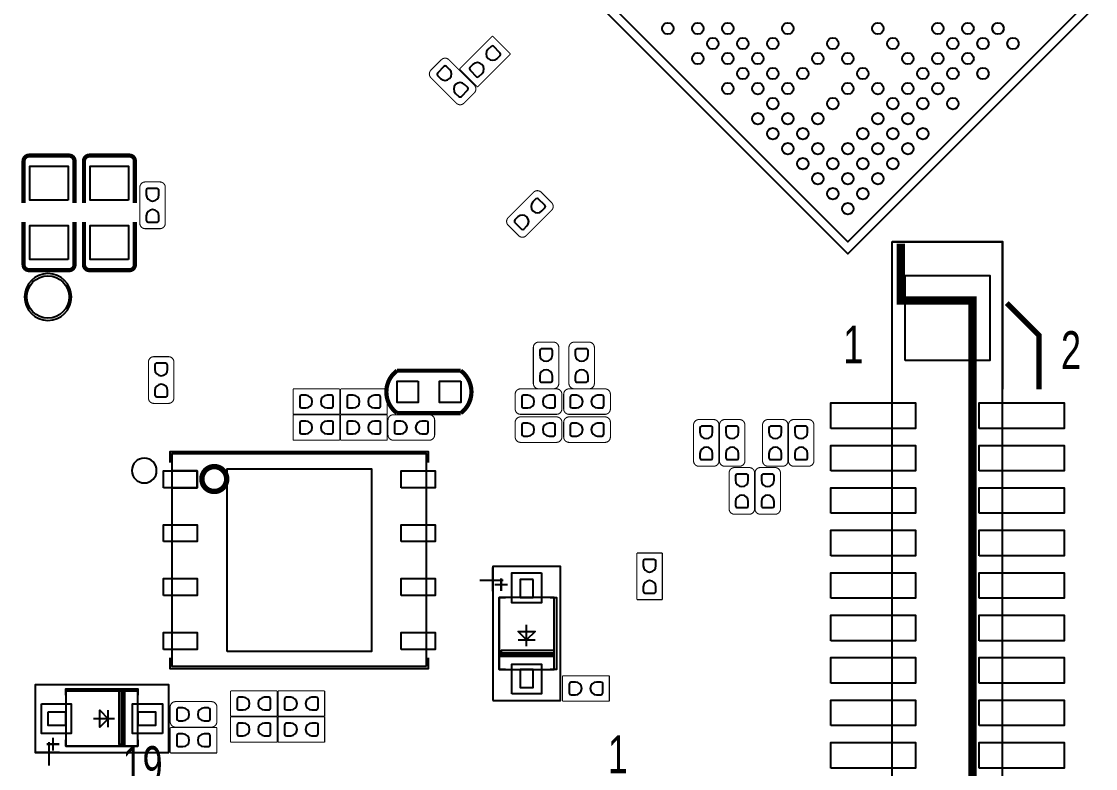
# Model space of a CAD drawing. Extents: x -19 to 125, y -16 to 75.
# Drawn here: x 30.54 to 55.85, y 5.99 to 23.58 of the extents above; entities that cross this region are included whole.
import ezdxf

# ---------------------------------------------------------------- set-up
doc = ezdxf.new("R2010")
doc.units = 0
for name, color, linetype in [('PG_ASSEMBLY_TOP', 111, 'CONTINUOUS'), ('PG_SILKSCREEN_TOP', 141, 'CONTINUOUS'), ('PIN_TOP', 80, 'CONTINUOUS')]:
    doc.layers.add(name, color=color, linetype=linetype)

msp = doc.modelspace()

# ---------------------------------------------------------------- linework, layer by layer
at = {"layer": 'PG_ASSEMBLY_TOP'}
for points in [[(37.636729, 30.487391), (50.011101, 18.113019), (62.385473, 30.487391), (50.011101, 42.861763)], [(51.056489, 18.389702), (53.646476, 18.389702), (53.646476, -3.810305), (51.056489, -3.810305)], [(40.083994, 8.396605), (40.083994, 13.396595), (34.084006, 13.396595), (34.084006, 8.396605)], [(34.684005, 12.6016), (34.684005, 13.0016), (34.084006, 13.0016), (34.084006, 12.6016)], [(41.643402, 7.594397), (43.243398, 7.594397), (43.243398, 10.744403), (41.643402, 10.744403)], [(42.593412, 10.444302), (42.293388, 10.444302), (42.293388, 10.019309), (42.593412, 10.019309)], [(43.093411, 10.019411), (41.793389, 10.019411), (41.793389, 8.319389), (43.093411, 8.319389)], [(42.593412, 8.319491), (42.293388, 8.319491), (42.293388, 7.894498), (42.593412, 7.894498)], [(34.010803, 6.362802), (34.010803, 7.962798), (30.860797, 7.962798), (30.860797, 6.362802)], [(31.585789, 7.812811), (31.585789, 6.512789), (33.285811, 6.512789), (33.285811, 7.812811)], [(31.160898, 7.312812), (31.160898, 7.012788), (31.585891, 7.012788), (31.585891, 7.312812)], [(33.285709, 7.312812), (33.285709, 7.012788), (33.710702, 7.012788), (33.710702, 7.312812)]]:
    msp.add_lwpolyline(points, close=True, dxfattribs=at)
for points, const_width in [([(40.860904, 22.4647), (41.638601, 23.242397)], 0.0254), ([(41.638601, 23.242397), (42.062883, 22.818115)], 0.0254), ([(42.062883, 22.818115), (41.285185, 22.040418)], 0.0254), ([(40.188134, 22.436557), (40.432939, 22.681336)], 0.0254), ([(40.612543, 22.681336), (41.21084, 22.083065)], 0.0254), ([(40.786431, 21.658656), (40.188134, 22.256928)], 0.0254), ([(41.285185, 22.040418), (40.860904, 22.4647)], 0.0254), ([(41.21084, 21.903461), (40.966034, 21.658656)], 0.0254), ([(30.591811, 20.297089), (30.591811, 19.304508)], 0.1), ([(30.718811, 20.424089), (31.663589, 20.424089)], 0.1), ([(31.790589, 20.297089), (31.790589, 19.304508)], 0.1), ([(32.014211, 20.297089), (32.014211, 19.304508)], 0.1), ([(32.141211, 20.424089), (33.086015, 20.424089)], 0.1), ([(33.213015, 20.297089), (33.213015, 19.304508)], 0.1), ([(33.456601, 19.803389), (33.802803, 19.803389)], 0.0254), ([(33.329601, 18.83029), (33.329601, 19.676389)], 0.0254), ([(33.929803, 19.676389), (33.929803, 18.83029)], 0.0254), ([(42.008273, 18.96303), (42.606544, 19.561327)], 0.0254), ([(42.786148, 19.561327), (43.030953, 19.316522)], 0.0254), ([(43.030953, 19.136919), (42.432681, 18.538622)], 0.0254), ([(30.591811, 17.853711), (30.591811, 18.863107)], 0.1), ([(31.790589, 17.853711), (31.790589, 18.863107)], 0.1), ([(32.014211, 17.853711), (32.014211, 18.863107)], 0.1), ([(33.213015, 17.853711), (33.213015, 18.863107)], 0.1), ([(42.253052, 18.538622), (42.008273, 18.783427)], 0.0254), ([(33.802803, 18.70329), (33.456601, 18.70329)], 0.0254), ([(51.256489, -2.410282), (52.946478, -2.410282), (52.946478, 17.009694), (51.256489, 17.009694), (51.256489, 18.349697)], 0.2), ([(31.663589, 17.726711), (30.718811, 17.726711)], 0.1), ([(33.086015, 17.726711), (32.141211, 17.726711)], 0.1), ([(53.753487, 16.951706), (54.515487, 16.189706), (54.515487, 14.919706)], 0.127), ([(42.727499, 16.031337), (43.073701, 16.031337)], 0.0254), ([(43.565699, 16.031337), (43.911901, 16.031337)], 0.0254), ([(33.659699, 15.688462), (34.005901, 15.688462)], 0.0254), ([(42.600499, 15.058238), (42.600499, 15.904337)], 0.0254), ([(43.200701, 15.904337), (43.200701, 15.058238)], 0.0254), ([(43.438699, 15.058238), (43.438699, 15.904337)], 0.0254), ([(44.038901, 15.904337), (44.038901, 15.058238)], 0.0254), ([(33.532699, 14.715363), (33.532699, 15.561462)], 0.0254), ([(34.132901, 15.561462), (34.132901, 14.715363)], 0.0254), ([(40.89019, 15.358897), (39.390015, 15.358897)], 0.100101), ([(36.94049, 14.930399), (38.04031, 14.930399)], 0.0254), ([(36.94049, 14.330401), (36.94049, 14.930399)], 0.0254), ([(38.04031, 14.930399), (38.04031, 14.330401)], 0.0254), ([(38.05809, 14.330401), (38.05809, 14.930399)], 0.0254), ([(38.05809, 14.930399), (39.15791, 14.930399)], 0.0254), ([(39.15791, 14.930399), (39.15791, 14.330401)], 0.0254), ([(42.299611, 14.930603), (43.14571, 14.930603)], 0.0254), ([(43.073701, 14.931238), (42.727499, 14.931238)], 0.0254), ([(43.442738, 14.930501), (44.288837, 14.930501)], 0.0254), ([(43.911901, 14.931238), (43.565699, 14.931238)], 0.0254), ([(42.172611, 14.457401), (42.172611, 14.803603)], 0.0254), ([(43.27271, 14.803603), (43.27271, 14.457401)], 0.0254), ([(43.315738, 14.457299), (43.315738, 14.803501)], 0.0254), ([(44.415837, 14.803501), (44.415837, 14.457299)], 0.0254), ([(34.005901, 14.588363), (33.659699, 14.588363)], 0.0254), ([(38.04031, 14.330401), (36.94049, 14.330401)], 0.0254), ([(36.94049, 14.320799), (38.04031, 14.320799)], 0.0254), ([(36.94049, 13.720801), (36.94049, 14.320799)], 0.0254), ([(38.04031, 14.320799), (38.04031, 13.720801)], 0.0254), ([(39.15791, 14.330401), (38.05809, 14.330401)], 0.0254), ([(38.05809, 14.320799), (39.15791, 14.320799)], 0.0254), ([(38.05809, 13.720801), (38.05809, 14.320799)], 0.0254), ([(39.15791, 14.320799), (39.15791, 13.720801)], 0.0254), ([(39.175563, 13.847699), (39.175563, 14.193901)], 0.0254), ([(39.302563, 14.320901), (40.148662, 14.320901)], 0.0254), ([(39.390015, 14.359103), (40.89019, 14.359103)], 0.100101), ([(40.275662, 14.193901), (40.275662, 13.847699)], 0.0254), ([(43.14571, 14.330401), (42.299611, 14.330401)], 0.0254), ([(42.299763, 14.270101), (43.145862, 14.270101)], 0.0254), ([(44.288837, 14.330299), (43.442738, 14.330299)], 0.0254), ([(43.442738, 14.270101), (44.288837, 14.270101)], 0.0254), ([(46.501939, 14.207642), (46.848141, 14.207642)], 0.0254), ([(47.111539, 14.207642), (47.457741, 14.207642)], 0.0254), ([(48.127539, 14.207642), (48.473741, 14.207642)], 0.0254), ([(48.737139, 14.207642), (49.083341, 14.207642)], 0.0254), ([(42.172763, 13.796899), (42.172763, 14.143101)], 0.0254), ([(43.272862, 14.143101), (43.272862, 13.796899)], 0.0254), ([(43.315738, 13.796899), (43.315738, 14.143101)], 0.0254), ([(44.415837, 14.143101), (44.415837, 13.796899)], 0.0254), ([(46.374939, 13.234543), (46.374939, 14.080642)], 0.0254), ([(46.975141, 14.080642), (46.975141, 13.234543)], 0.0254), ([(46.984539, 13.234543), (46.984539, 14.080642)], 0.0254), ([(47.584741, 14.080642), (47.584741, 13.234543)], 0.0254), ([(48.000539, 13.234543), (48.000539, 14.080642)], 0.0254), ([(48.600741, 14.080642), (48.600741, 13.234543)], 0.0254), ([(48.610139, 13.234543), (48.610139, 14.080642)], 0.0254), ([(49.210341, 14.080642), (49.210341, 13.234543)], 0.0254), ([(38.04031, 13.720801), (36.94049, 13.720801)], 0.0254), ([(39.15791, 13.720801), (38.05809, 13.720801)], 0.0254), ([(40.148662, 13.720699), (39.302563, 13.720699)], 0.0254), ([(43.145862, 13.669899), (42.299763, 13.669899)], 0.0254), ([(44.288837, 13.669899), (43.442738, 13.669899)], 0.0254), ([(46.848141, 13.107543), (46.501939, 13.107543)], 0.0254), ([(47.457741, 13.107543), (47.111539, 13.107543)], 0.0254), ([(47.213139, 12.103837), (47.213139, 12.949936)], 0.0254), ([(47.340139, 13.076936), (47.686341, 13.076936)], 0.0254), ([(47.813341, 12.949936), (47.813341, 12.103837)], 0.0254), ([(47.822739, 12.103837), (47.822739, 12.949936)], 0.0254), ([(47.949739, 13.076936), (48.295941, 13.076936)], 0.0254), ([(48.473741, 13.107543), (48.127539, 13.107543)], 0.0254), ([(48.422941, 12.949936), (48.422941, 12.103837)], 0.0254), ([(49.083341, 13.107543), (48.737139, 13.107543)], 0.0254), ([(47.686341, 11.976837), (47.340139, 11.976837)], 0.0254), ([(48.295941, 11.976837), (47.949739, 11.976837)], 0.0254), ([(45.039001, 9.96569), (45.039001, 11.06551)], 0.0254), ([(45.039001, 11.06551), (45.638999, 11.06551)], 0.0254), ([(45.638999, 11.06551), (45.638999, 9.96569)], 0.0254), ([(41.843401, 10.169398), (41.843401, 10.469397)], 0.050013), ([(41.693389, 10.31941), (41.993388, 10.31941)], 0.050013), ([(45.638999, 9.96569), (45.039001, 9.96569)], 0.0254), ([(41.818408, 8.669401), (43.068392, 8.669401)], 0.127), ([(43.29049, 7.574001), (43.29049, 8.173999)], 0.0254), ([(43.29049, 8.173999), (44.39031, 8.173999)], 0.0254), ([(44.39031, 8.173999), (44.39031, 7.574001)], 0.0254), ([(32.935799, 6.537808), (32.935799, 7.787792)], 0.127), ([(35.46729, 7.218401), (35.46729, 7.818399)], 0.0254), ([(35.46729, 7.818399), (36.56711, 7.818399)], 0.0254), ([(36.56711, 7.818399), (36.56711, 7.218401)], 0.0254), ([(36.58489, 7.818399), (37.68471, 7.818399)], 0.0254), ([(36.58489, 7.218401), (36.58489, 7.818399)], 0.0254), ([(37.68471, 7.818399), (37.68471, 7.218401)], 0.0254), ([(34.044738, 7.091299), (34.044738, 7.437501)], 0.0254), ([(34.171738, 7.564501), (35.017837, 7.564501)], 0.0254), ([(35.144837, 7.437501), (35.144837, 7.091299)], 0.0254), ([(44.39031, 7.574001), (43.29049, 7.574001)], 0.0254), ([(36.56711, 7.218401), (35.46729, 7.218401)], 0.0254), ([(35.46729, 7.208799), (36.56711, 7.208799)], 0.0254), ([(35.46729, 6.608801), (35.46729, 7.208799)], 0.0254), ([(36.56711, 7.208799), (36.56711, 6.608801)], 0.0254), ([(37.68471, 7.218401), (36.58489, 7.218401)], 0.0254), ([(36.58489, 6.608801), (36.58489, 7.208799)], 0.0254), ([(36.58489, 7.208799), (37.68471, 7.208799)], 0.0254), ([(37.68471, 7.208799), (37.68471, 6.608801)], 0.0254), ([(34.04489, 6.954799), (35.14471, 6.954799)], 0.0254), ([(34.04489, 6.354801), (34.04489, 6.954799)], 0.0254), ([(35.017837, 6.964299), (34.171738, 6.964299)], 0.0254), ([(35.14471, 6.954799), (35.14471, 6.354801)], 0.0254), ([(31.435802, 6.562801), (31.135803, 6.562801)], 0.050013), ([(31.28579, 6.412789), (31.28579, 6.712788)], 0.050013), ([(36.56711, 6.608801), (35.46729, 6.608801)], 0.0254), ([(37.68471, 6.608801), (36.58489, 6.608801)], 0.0254), ([(35.14471, 6.354801), (34.04489, 6.354801)], 0.0254)]:
    msp.add_lwpolyline(points, dxfattribs=dict(at, const_width=const_width))
for points, const_width in [([(40.432939, 22.681336, -0.414232), (40.612543, 22.681336)], 0.0254), ([(40.188134, 22.256928, -0.414173), (40.188134, 22.436557)], 0.0254), ([(41.21084, 22.083065, -0.414228), (41.21084, 21.903461)], 0.0254), ([(40.966034, 21.658656, -0.414169), (40.786431, 21.658656)], 0.0254), ([(30.591811, 20.297089, -0.414448), (30.718811, 20.424089)], 0.1), ([(31.663589, 20.424089, -0.414448), (31.790589, 20.297089)], 0.1), ([(32.014211, 20.297089, -0.414421), (32.141211, 20.424089)], 0.1), ([(33.086015, 20.424089, -0.414399), (33.213015, 20.297089)], 0.1), ([(33.329601, 19.676389, -0.414135), (33.456601, 19.803389)], 0.0254), ([(33.802803, 19.803389, -0.414214), (33.929803, 19.676389)], 0.0254), ([(42.606544, 19.561327, -0.414228), (42.786148, 19.561327)], 0.0254), ([(43.030953, 19.316522, -0.414169), (43.030953, 19.136919)], 0.0254), ([(33.456601, 18.70329, -0.414175), (33.329601, 18.83029)], 0.0254), ([(33.929803, 18.83029, -0.414253), (33.802803, 18.70329)], 0.0254), ([(42.008273, 18.783427, -0.414232), (42.008273, 18.96303)], 0.0254), ([(42.432681, 18.538622, -0.414173), (42.253052, 18.538622)], 0.0254), ([(30.718811, 17.726711, -0.414448), (30.591811, 17.853711)], 0.1), ([(31.790589, 17.853711, -0.414448), (31.663589, 17.726711)], 0.1), ([(32.141211, 17.726711, -0.414424), (32.014211, 17.853711)], 0.1), ([(33.213015, 17.853711, -0.414402), (33.086015, 17.726711)], 0.1), ([(42.600499, 15.904337, -0.414135), (42.727499, 16.031337)], 0.0254), ([(43.073701, 16.031337, -0.414214), (43.200701, 15.904337)], 0.0254), ([(43.438699, 15.904337, -0.414135), (43.565699, 16.031337)], 0.0254), ([(43.911901, 16.031337, -0.414214), (44.038901, 15.904337)], 0.0254), ([(33.532699, 15.561462, -0.414253), (33.659699, 15.688462)], 0.0254), ([(34.005901, 15.688462, -0.414175), (34.132901, 15.561462)], 0.0254), ([(39.390015, 14.359103, -0.504948), (39.390015, 15.358897)], 0.100101), ([(40.89019, 14.359103, 0.503893), (40.89019, 15.358897)], 0.100101), ([(42.172611, 14.803603, -0.414214), (42.299611, 14.930603)], 0.0254), ([(42.727499, 14.931238, -0.414175), (42.600499, 15.058238)], 0.0254), ([(43.200701, 15.058238, -0.414253), (43.073701, 14.931238)], 0.0254), ([(43.14571, 14.930603, -0.414253), (43.27271, 14.803603)], 0.0254), ([(43.315738, 14.803501, -0.414175), (43.442738, 14.930501)], 0.0254), ([(43.565699, 14.931238, -0.414175), (43.438699, 15.058238)], 0.0254), ([(44.038901, 15.058238, -0.414253), (43.911901, 14.931238)], 0.0254), ([(44.288837, 14.930501, -0.414135), (44.415837, 14.803501)], 0.0254), ([(33.659699, 14.588363, -0.414214), (33.532699, 14.715363)], 0.0254), ([(34.132901, 14.715363, -0.414135), (34.005901, 14.588363)], 0.0254), ([(42.299611, 14.330401, -0.414135), (42.172611, 14.457401)], 0.0254), ([(43.27271, 14.457401, -0.414175), (43.14571, 14.330401)], 0.0254), ([(43.442738, 14.330299, -0.414253), (43.315738, 14.457299)], 0.0254), ([(44.415837, 14.457299, -0.414214), (44.288837, 14.330299)], 0.0254), ([(39.175563, 14.193901, -0.414214), (39.302563, 14.320901)], 0.0254), ([(40.148662, 14.320901, -0.414253), (40.275662, 14.193901)], 0.0254), ([(42.172763, 14.143101, -0.414214), (42.299763, 14.270101)], 0.0254), ([(43.145862, 14.270101, -0.414253), (43.272862, 14.143101)], 0.0254), ([(43.315738, 14.143101, -0.414175), (43.442738, 14.270101)], 0.0254), ([(44.288837, 14.270101, -0.414135), (44.415837, 14.143101)], 0.0254), ([(46.374939, 14.080642, -0.414253), (46.501939, 14.207642)], 0.0254), ([(46.848141, 14.207642, -0.414175), (46.975141, 14.080642)], 0.0254), ([(46.984539, 14.080642, -0.414253), (47.111539, 14.207642)], 0.0254), ([(47.457741, 14.207642, -0.414175), (47.584741, 14.080642)], 0.0254), ([(48.000539, 14.080642, -0.414253), (48.127539, 14.207642)], 0.0254), ([(48.473741, 14.207642, -0.414175), (48.600741, 14.080642)], 0.0254), ([(48.610139, 14.080642, -0.414253), (48.737139, 14.207642)], 0.0254), ([(49.083341, 14.207642, -0.414175), (49.210341, 14.080642)], 0.0254), ([(39.302563, 13.720699, -0.414135), (39.175563, 13.847699)], 0.0254), ([(40.275662, 13.847699, -0.414175), (40.148662, 13.720699)], 0.0254), ([(42.299763, 13.669899, -0.414135), (42.172763, 13.796899)], 0.0254), ([(43.272862, 13.796899, -0.414175), (43.145862, 13.669899)], 0.0254), ([(43.442738, 13.669899, -0.414253), (43.315738, 13.796899)], 0.0254), ([(44.415837, 13.796899, -0.414214), (44.288837, 13.669899)], 0.0254), ([(35.376612, 12.806578, 0.999999), (34.791472, 12.806578, 1.000001), (35.376612, 12.806578)], 0.127), ([(46.501939, 13.107543, -0.414214), (46.374939, 13.234543)], 0.0254), ([(46.975141, 13.234543, -0.414135), (46.848141, 13.107543)], 0.0254), ([(47.111539, 13.107543, -0.414214), (46.984539, 13.234543)], 0.0254), ([(47.584741, 13.234543, -0.414135), (47.457741, 13.107543)], 0.0254), ([(48.127539, 13.107543, -0.414214), (48.000539, 13.234543)], 0.0254), ([(48.600741, 13.234543, -0.414135), (48.473741, 13.107543)], 0.0254), ([(48.737139, 13.107543, -0.414214), (48.610139, 13.234543)], 0.0254), ([(49.210341, 13.234543, -0.414135), (49.083341, 13.107543)], 0.0254), ([(47.213139, 12.949936, -0.414253), (47.340139, 13.076936)], 0.0254), ([(47.686341, 13.076936, -0.414175), (47.813341, 12.949936)], 0.0254), ([(47.822739, 12.949936, -0.414253), (47.949739, 13.076936)], 0.0254), ([(48.295941, 13.076936, -0.414175), (48.422941, 12.949936)], 0.0254), ([(47.340139, 11.976837, -0.414214), (47.213139, 12.103837)], 0.0254), ([(47.813341, 12.103837, -0.414135), (47.686341, 11.976837)], 0.0254), ([(47.949739, 11.976837, -0.414214), (47.822739, 12.103837)], 0.0254), ([(48.422941, 12.103837, -0.414135), (48.295941, 11.976837)], 0.0254), ([(34.044738, 7.437501, -0.414214), (34.171738, 7.564501)], 0.0254), ([(35.017837, 7.564501, -0.414253), (35.144837, 7.437501)], 0.0254), ([(34.171738, 6.964299, -0.414135), (34.044738, 7.091299)], 0.0254), ([(35.144837, 7.091299, -0.414175), (35.017837, 6.964299)], 0.0254)]:
    msp.add_lwpolyline(points, format="xyb", dxfattribs=dict(at, const_width=const_width))
msp.add_lwpolyline([(31.718072, 17.0942, 1), (30.613528, 17.0942, 1), (31.718072, 17.0942)], format="xyb", dxfattribs=at)
for points in [[(42.4434, 8.869401), (42.4434, 9.3694)], [(42.4434, 9.019388), (42.2434, 9.219413), (42.6434, 9.219413), (42.4434, 9.019388)], [(42.2434, 9.019388), (42.6434, 9.019388)], [(32.585812, 7.1628), (32.385787, 6.9628), (32.385787, 7.3628), (32.585812, 7.1628)], [(32.585812, 6.9628), (32.585812, 7.3628)], [(32.735799, 7.1628), (32.2358, 7.1628)]]:
    msp.add_lwpolyline(points, dxfattribs=at)
at = {"layer": 'PG_SILKSCREEN_TOP'}
for points in [[(62.102467, 30.487391), (50.011101, 18.396026), (37.919736, 30.487391), (50.011101, 42.578757), (62.102467, 30.487391)], [(51.056489, 18.399709), (53.656484, 18.399709), (53.656484, 14.919706)], [(51.056489, 14.919706), (51.056489, 18.399709)], [(53.753487, 16.951706), (54.515487, 16.189706), (54.515487, 14.919706)], [(40.134007, 13.196595), (40.134007, 13.446608), (34.033993, 13.446608), (34.033993, 13.196595)], [(41.643402, 10.169398), (41.643402, 10.71941)], [(41.893388, 10.41941), (41.343402, 10.41941)], [(41.943401, 8.319389), (41.793389, 8.319389), (41.793389, 10.019411), (41.943401, 10.019411)], [(42.993412, 10.019411), (43.143399, 10.019411), (43.143399, 8.319389), (42.993412, 8.319389)], [(41.843401, 8.669401), (43.093411, 8.669401), (43.093411, 8.769401), (41.843401, 8.769401), (41.843401, 8.669401)], [(34.033993, 8.596605), (34.033993, 8.346592), (40.134007, 8.346592), (40.134007, 8.596605)], [(31.585789, 7.712812), (31.585789, 7.862799), (33.285811, 7.862799), (33.285811, 7.712812)], [(32.935799, 6.562801), (32.935799, 7.812811), (32.835799, 7.812811), (32.835799, 6.562801), (32.935799, 6.562801)], [(31.18579, 6.612788), (31.18579, 6.062802)], [(33.285811, 6.662801), (33.285811, 6.512789), (31.585789, 6.512789), (31.585789, 6.662801)], [(31.435802, 6.362802), (30.88579, 6.362802)]]:
    msp.add_lwpolyline(points, dxfattribs=at)
msp.add_lwpolyline([(33.726603, 13.006578, 1), (33.141488, 13.006578, 1), (33.726603, 13.006578)], format="xyb", dxfattribs=at)
at = {"layer": 'PIN_TOP'}
for points in [[(41.744798, 22.712045), (41.81663, 22.783902, 0.376249), (41.812388, 22.84824), (41.659734, 23.000894, 0.366136), (41.604387, 22.996144), (41.532531, 22.924313, 0.998987)], [(40.628875, 22.452736), (40.557018, 22.524568, 0.376249), (40.49268, 22.520326), (40.340026, 22.367672, 0.366136), (40.344776, 22.312325), (40.416607, 22.240469, 0.998987)], [(41.178988, 22.57077), (41.107157, 22.498914, 0.376249), (41.111399, 22.434575), (41.264053, 22.281921, 0.366136), (41.319399, 22.286671), (41.391256, 22.358502, 0.998987)], [(40.77015, 21.886926), (40.842006, 21.815095, 0.376249), (40.906344, 21.819337), (41.058998, 21.971991, 0.366136), (41.054249, 22.027337), (40.982417, 22.099194, 0.998987)], [(33.779689, 19.503212), (33.779689, 19.604812, 0.376179), (33.7312, 19.647306), (33.5153, 19.647306, 0.366154), (33.479511, 19.604812), (33.479511, 19.503212, 0.999013)], [(42.802683, 19.120637), (42.874514, 19.192494, 0.376249), (42.870272, 19.256832), (42.717618, 19.409486, 0.366136), (42.662272, 19.404736), (42.590415, 19.332905, 0.998987)], [(33.479511, 19.003188), (33.479511, 18.901588, 0.376179), (33.528, 18.859094), (33.7439, 18.859094, 0.366154), (33.779689, 18.901588), (33.779689, 19.003188, 0.999013)], [(42.236873, 18.979363), (42.165041, 18.907506, 0.376249), (42.169283, 18.843168), (42.321937, 18.690514, 0.366136), (42.377284, 18.695264), (42.44914, 18.767095, 0.998987)], [(43.050587, 15.73116), (43.050587, 15.83276, 0.376179), (43.002098, 15.875254), (42.786198, 15.875254, 0.366154), (42.75041, 15.83276), (42.75041, 15.73116, 0.999013)], [(43.888787, 15.73116), (43.888787, 15.83276, 0.376179), (43.840298, 15.875254), (43.624398, 15.875254, 0.366154), (43.58861, 15.83276), (43.58861, 15.73116, 0.999013)], [(33.98299, 15.388565), (33.98299, 15.490165, 0.376179), (33.934502, 15.532659), (33.718602, 15.532659, 0.366154), (33.682813, 15.490165), (33.682813, 15.388565, 0.999013)], [(42.75041, 15.231135), (42.75041, 15.129535, 0.376179), (42.798898, 15.087041), (43.014798, 15.087041, 0.366154), (43.050587, 15.129535), (43.050587, 15.231135, 0.999013)], [(43.58861, 15.231135), (43.58861, 15.129535, 0.376179), (43.637098, 15.087041), (43.852998, 15.087041, 0.366154), (43.888787, 15.129535), (43.888787, 15.231135, 0.999013)], [(33.682813, 14.88854), (33.682813, 14.78694, 0.376179), (33.731302, 14.744446), (33.947202, 14.744446, 0.366154), (33.98299, 14.78694), (33.98299, 14.88854, 0.999013)], [(37.240388, 14.780489), (37.138788, 14.780489, 0.376179), (37.096294, 14.732), (37.096294, 14.5161, 0.366154), (37.138788, 14.480311), (37.240388, 14.480311, 0.999013)], [(37.740412, 14.480311), (37.842012, 14.480311, 0.376179), (37.884506, 14.5288), (37.884506, 14.7447, 0.366154), (37.842012, 14.780489), (37.740412, 14.780489, 0.999013)], [(38.357988, 14.780489), (38.256388, 14.780489, 0.376179), (38.213894, 14.732), (38.213894, 14.5161, 0.366154), (38.256388, 14.480311), (38.357988, 14.480311, 0.999013)], [(38.858012, 14.480311), (38.959612, 14.480311, 0.376179), (39.002106, 14.5288), (39.002106, 14.7447, 0.366154), (38.959612, 14.780489), (38.858012, 14.780489, 0.999013)], [(42.472788, 14.780489), (42.371188, 14.780489, 0.376179), (42.328694, 14.732), (42.328694, 14.5161, 0.366154), (42.371188, 14.480311), (42.472788, 14.480311, 0.999013)], [(42.972812, 14.480311), (43.074412, 14.480311, 0.376179), (43.116906, 14.5288), (43.116906, 14.7447, 0.366154), (43.074412, 14.780489), (42.972812, 14.780489, 0.999013)], [(43.615635, 14.78059), (43.514035, 14.78059, 0.376179), (43.471541, 14.732102), (43.471541, 14.516202, 0.366154), (43.514035, 14.480413), (43.615635, 14.480413, 0.999013)], [(44.11566, 14.480413), (44.21726, 14.480413, 0.376179), (44.259754, 14.528902), (44.259754, 14.744802, 0.366154), (44.21726, 14.78059), (44.11566, 14.78059, 0.999013)], [(37.240388, 14.170889), (37.138788, 14.170889, 0.376179), (37.096294, 14.1224), (37.096294, 13.9065, 0.366154), (37.138788, 13.870711), (37.240388, 13.870711, 0.999013)], [(37.740412, 13.870711), (37.842012, 13.870711, 0.376179), (37.884506, 13.9192), (37.884506, 14.1351, 0.366154), (37.842012, 14.170889), (37.740412, 14.170889, 0.999013)], [(38.357988, 14.170889), (38.256388, 14.170889, 0.376179), (38.213894, 14.1224), (38.213894, 13.9065, 0.366154), (38.256388, 13.870711), (38.357988, 13.870711, 0.999013)], [(38.858012, 13.870711), (38.959612, 13.870711, 0.376179), (39.002106, 13.9192), (39.002106, 14.1351, 0.366154), (38.959612, 14.170889), (38.858012, 14.170889, 0.999013)], [(39.47574, 14.170787), (39.37414, 14.170787, 0.376179), (39.331646, 14.122298), (39.331646, 13.906398, 0.366154), (39.37414, 13.87061), (39.47574, 13.87061, 0.999013)], [(39.975765, 13.87061), (40.077365, 13.87061, 0.376179), (40.119859, 13.919098), (40.119859, 14.134998, 0.366154), (40.077365, 14.170787), (39.975765, 14.170787, 0.999013)], [(42.47294, 14.119987), (42.37134, 14.119987, 0.376179), (42.328846, 14.071498), (42.328846, 13.855598, 0.366154), (42.37134, 13.81981), (42.47294, 13.81981, 0.999013)], [(42.972965, 13.81981), (43.074565, 13.81981, 0.376179), (43.117059, 13.868298), (43.117059, 14.084198, 0.366154), (43.074565, 14.119987), (42.972965, 14.119987, 0.999013)], [(43.615635, 14.12019), (43.514035, 14.12019, 0.376179), (43.471541, 14.071702), (43.471541, 13.855802, 0.366154), (43.514035, 13.820013), (43.615635, 13.820013, 0.999013)], [(44.11566, 13.820013), (44.21726, 13.820013, 0.376179), (44.259754, 13.868502), (44.259754, 14.084402, 0.366154), (44.21726, 14.12019), (44.11566, 14.12019, 0.999013)], [(46.82523, 13.907745), (46.82523, 14.009345, 0.376179), (46.776742, 14.051839), (46.560842, 14.051839, 0.366154), (46.525053, 14.009345), (46.525053, 13.907745, 0.999013)], [(47.43483, 13.907745), (47.43483, 14.009345, 0.376179), (47.386342, 14.051839), (47.170442, 14.051839, 0.366154), (47.134653, 14.009345), (47.134653, 13.907745, 0.999013)], [(48.45083, 13.907745), (48.45083, 14.009345, 0.376179), (48.402342, 14.051839), (48.186442, 14.051839, 0.366154), (48.150653, 14.009345), (48.150653, 13.907745, 0.999013)], [(49.06043, 13.907745), (49.06043, 14.009345, 0.376179), (49.011942, 14.051839), (48.796042, 14.051839, 0.366154), (48.760253, 14.009345), (48.760253, 13.907745, 0.999013)], [(46.525053, 13.40772), (46.525053, 13.30612, 0.376179), (46.573542, 13.263626), (46.789442, 13.263626, 0.366154), (46.82523, 13.30612), (46.82523, 13.40772, 0.999013)], [(47.134653, 13.40772), (47.134653, 13.30612, 0.376179), (47.183142, 13.263626), (47.399042, 13.263626, 0.366154), (47.43483, 13.30612), (47.43483, 13.40772, 0.999013)], [(48.150653, 13.40772), (48.150653, 13.30612, 0.376179), (48.199142, 13.263626), (48.415042, 13.263626, 0.366154), (48.45083, 13.30612), (48.45083, 13.40772, 0.999013)], [(48.760253, 13.40772), (48.760253, 13.30612, 0.376179), (48.808742, 13.263626), (49.024642, 13.263626, 0.366154), (49.06043, 13.30612), (49.06043, 13.40772, 0.999013)], [(47.66343, 12.777038), (47.66343, 12.878638, 0.376179), (47.614942, 12.921132), (47.399042, 12.921132, 0.366154), (47.363253, 12.878638), (47.363253, 12.777038, 0.999013)], [(48.27303, 12.777038), (48.27303, 12.878638, 0.376179), (48.224542, 12.921132), (48.008642, 12.921132, 0.366154), (47.972853, 12.878638), (47.972853, 12.777038, 0.999013)], [(47.363253, 12.277014), (47.363253, 12.175414, 0.376179), (47.411742, 12.13292), (47.627642, 12.13292, 0.366154), (47.66343, 12.175414), (47.66343, 12.277014, 0.999013)], [(47.972853, 12.277014), (47.972853, 12.175414, 0.376179), (48.021342, 12.13292), (48.237242, 12.13292, 0.366154), (48.27303, 12.175414), (48.27303, 12.277014, 0.999013)], [(45.489089, 10.765612), (45.489089, 10.867212, 0.376179), (45.4406, 10.909706), (45.2247, 10.909706, 0.366154), (45.188911, 10.867212), (45.188911, 10.765612, 0.999013)], [(45.188911, 10.265588), (45.188911, 10.163988, 0.376179), (45.2374, 10.121494), (45.4533, 10.121494, 0.366154), (45.489089, 10.163988), (45.489089, 10.265588, 0.999013)], [(43.590388, 8.024089), (43.488788, 8.024089, 0.376179), (43.446294, 7.9756), (43.446294, 7.7597, 0.366154), (43.488788, 7.723911), (43.590388, 7.723911, 0.999013)], [(44.090412, 7.723911), (44.192012, 7.723911, 0.376179), (44.234506, 7.7724), (44.234506, 7.9883, 0.366154), (44.192012, 8.024089), (44.090412, 8.024089, 0.999013)], [(35.767188, 7.668489), (35.665588, 7.668489, 0.376179), (35.623094, 7.62), (35.623094, 7.4041, 0.366154), (35.665588, 7.368311), (35.767188, 7.368311, 0.999013)], [(36.267212, 7.368311), (36.368812, 7.368311, 0.376179), (36.411306, 7.4168), (36.411306, 7.6327, 0.366154), (36.368812, 7.668489), (36.267212, 7.668489, 0.999013)], [(36.884788, 7.668489), (36.783188, 7.668489, 0.376179), (36.740694, 7.62), (36.740694, 7.4041, 0.366154), (36.783188, 7.368311), (36.884788, 7.368311, 0.999013)], [(37.384812, 7.368311), (37.486412, 7.368311, 0.376179), (37.528906, 7.4168), (37.528906, 7.6327, 0.366154), (37.486412, 7.668489), (37.384812, 7.668489, 0.999013)], [(34.344915, 7.414387), (34.243315, 7.414387, 0.376179), (34.200821, 7.365898), (34.200821, 7.149998, 0.366154), (34.243315, 7.11421), (34.344915, 7.11421, 0.999013)], [(34.844939, 7.11421), (34.946539, 7.11421, 0.376179), (34.989033, 7.162698), (34.989033, 7.378598, 0.366154), (34.946539, 7.414387), (34.844939, 7.414387, 0.999013)], [(35.767188, 7.058889), (35.665588, 7.058889, 0.376179), (35.623094, 7.0104), (35.623094, 6.7945, 0.366154), (35.665588, 6.758711), (35.767188, 6.758711, 0.999013)], [(36.267212, 6.758711), (36.368812, 6.758711, 0.376179), (36.411306, 6.8072), (36.411306, 7.0231, 0.366154), (36.368812, 7.058889), (36.267212, 7.058889, 0.999013)], [(36.884788, 7.058889), (36.783188, 7.058889, 0.376179), (36.740694, 7.0104), (36.740694, 6.7945, 0.366154), (36.783188, 6.758711), (36.884788, 6.758711, 0.999013)], [(37.384812, 6.758711), (37.486412, 6.758711, 0.376179), (37.528906, 6.8072), (37.528906, 7.0231, 0.366154), (37.486412, 7.058889), (37.384812, 7.058889, 0.999013)], [(34.344788, 6.804889), (34.243188, 6.804889, 0.376179), (34.200694, 6.7564), (34.200694, 6.5405, 0.366154), (34.243188, 6.504711), (34.344788, 6.504711, 0.999013)], [(34.844812, 6.504711), (34.946412, 6.504711, 0.376179), (34.988906, 6.5532), (34.988906, 6.7691, 0.366154), (34.946412, 6.804889), (34.844812, 6.804889, 0.999013)]]:
    msp.add_lwpolyline(points, format="xyb", close=True, dxfattribs=at)
for points in [[(31.641199, 19.375399), (30.741201, 19.375399), (30.741201, 20.175398), (31.641199, 20.175398)], [(33.063599, 19.375399), (32.163601, 19.375399), (32.163601, 20.175398), (33.063599, 20.175398)], [(31.641199, 17.975402), (30.741201, 17.975402), (30.741201, 18.775401), (31.641199, 18.775401)], [(33.063599, 17.975402), (32.163601, 17.975402), (32.163601, 18.775401), (33.063599, 18.775401)], [(51.356971, 15.600197), (51.356971, 17.599203), (53.355977, 17.599203), (53.355977, 15.600197)], [(39.890154, 15.108949), (39.890154, 14.609051), (39.390256, 14.609051), (39.390256, 15.108949)], [(40.889949, 15.108949), (40.889949, 14.609051), (40.390051, 14.609051), (40.390051, 15.108949)], [(49.606479, 13.999769), (49.606479, 14.599666), (51.606475, 14.599666), (51.606475, 13.999769)], [(53.106498, 13.999769), (53.106498, 14.599666), (55.106494, 14.599666), (55.106494, 13.999769)], [(49.606479, 12.999745), (49.606479, 13.599643), (51.606475, 13.599643), (51.606475, 12.999745)], [(53.106498, 12.999745), (53.106498, 13.599643), (55.106494, 13.599643), (55.106494, 12.999745)], [(33.884006, 12.6016), (33.884006, 13.0016), (34.684005, 13.0016), (34.684005, 12.6016)], [(35.384003, 8.746592), (35.384003, 13.046583), (38.783997, 13.046583), (38.783997, 8.746592)], [(39.483995, 12.6016), (39.483995, 13.0016), (40.283994, 13.0016), (40.283994, 12.6016)], [(49.606479, 11.999747), (49.606479, 12.599645), (51.606475, 12.599645), (51.606475, 11.999747)], [(53.106498, 11.999747), (53.106498, 12.599645), (55.106494, 12.599645), (55.106494, 11.999747)], [(33.884006, 11.3316), (33.884006, 11.7316), (34.684005, 11.7316), (34.684005, 11.3316)], [(39.483995, 11.3316), (39.483995, 11.7316), (40.283994, 11.7316), (40.283994, 11.3316)], [(49.606479, 10.999749), (49.606479, 11.599647), (51.606475, 11.599647), (51.606475, 10.999749)], [(53.106498, 10.999749), (53.106498, 11.599647), (55.106494, 11.599647), (55.106494, 10.999749)], [(33.884006, 10.0616), (33.884006, 10.4616), (34.684005, 10.4616), (34.684005, 10.0616)], [(39.483995, 10.0616), (39.483995, 10.4616), (40.283994, 10.4616), (40.283994, 10.0616)], [(42.793399, 10.594404), (42.793399, 9.894405), (42.093401, 9.894405), (42.093401, 10.594404)], [(49.606479, 9.999751), (49.606479, 10.599649), (51.606475, 10.599649), (51.606475, 9.999751)], [(53.106498, 9.999751), (53.106498, 10.599649), (55.106494, 10.599649), (55.106494, 9.999751)], [(49.606479, 8.999753), (49.606479, 9.599651), (51.606475, 9.599651), (51.606475, 8.999753)], [(53.106498, 8.999753), (53.106498, 9.599651), (55.106494, 9.599651), (55.106494, 8.999753)], [(33.884006, 8.7916), (33.884006, 9.1916), (34.684005, 9.1916), (34.684005, 8.7916)], [(39.483995, 8.7916), (39.483995, 9.1916), (40.283994, 9.1916), (40.283994, 8.7916)], [(42.093388, 7.744384), (42.093388, 8.444382), (42.793387, 8.444382), (42.793387, 7.744384)], [(49.606479, 7.999755), (49.606479, 8.599653), (51.606475, 8.599653), (51.606475, 7.999755)], [(53.106498, 7.999755), (53.106498, 8.599653), (55.106494, 8.599653), (55.106494, 7.999755)], [(49.606479, 6.999757), (49.606479, 7.599655), (51.606475, 7.599655), (51.606475, 6.999757)], [(53.106498, 6.999757), (53.106498, 7.599655), (55.106494, 7.599655), (55.106494, 6.999757)], [(31.010797, 7.512799), (31.710795, 7.512799), (31.710795, 6.812801), (31.010797, 6.812801)], [(33.860803, 6.812801), (33.160805, 6.812801), (33.160805, 7.512799), (33.860803, 7.512799)], [(49.606479, 5.999759), (49.606479, 6.599657), (51.606475, 6.599657), (51.606475, 5.999759)], [(53.106498, 5.999759), (53.106498, 6.599657), (55.106494, 6.599657), (55.106494, 5.999759)]]:
    msp.add_lwpolyline(points, close=True, dxfattribs=at)
for centre, radius in [((45.768463, 23.416311), 0.135001), ((46.475548, 23.416184), 0.135001), ((47.182659, 23.416311), 0.135001), ((48.59688, 23.416336), 0.135001), ((50.718212, 23.416184), 0.135001), ((52.132408, 23.416184), 0.135001), ((52.839544, 23.416311), 0.135001), ((53.546654, 23.416184), 0.135001), ((46.82904, 23.062692), 0.135001), ((47.536278, 23.062692), 0.135001), ((48.243261, 23.062717), 0.135001), ((49.657483, 23.062717), 0.135001), ((51.071678, 23.062717), 0.135001), ((52.485925, 23.062692), 0.135001), ((53.193163, 23.062692), 0.135001), ((53.900121, 23.062692), 0.135001), ((46.475548, 22.709226), 0.135001), ((47.182659, 22.709073), 0.135001), ((47.88977, 22.709226), 0.135001), ((49.303991, 22.709226), 0.135001), ((50.011101, 22.709099), 0.135001), ((51.425323, 22.709099), 0.135001), ((52.132433, 22.709226), 0.135001), ((52.839544, 22.709073), 0.135001), ((47.536151, 22.355581), 0.135001), ((48.243388, 22.355581), 0.135001), ((48.950372, 22.355607), 0.135001), ((50.364593, 22.355607), 0.135001), ((51.778814, 22.355581), 0.135001), ((52.486052, 22.355581), 0.135001), ((53.19301, 22.355581), 0.135001), ((47.182659, 22.002115), 0.135001), ((47.88977, 22.001963), 0.135001), ((48.59688, 22.002115), 0.135001), ((50.011101, 22.002115), 0.135001), ((50.718212, 22.001988), 0.135001), ((51.425323, 22.002115), 0.135001), ((52.132433, 22.001963), 0.135001), ((48.243236, 21.648496), 0.135001), ((49.657483, 21.648496), 0.135001), ((51.071704, 21.648496), 0.135001), ((51.778967, 21.648496), 0.135001), ((52.485925, 21.648496), 0.135001), ((47.88977, 21.295004), 0.135001), ((48.59688, 21.294852), 0.135001), ((49.303965, 21.295004), 0.135001), ((50.718237, 21.295004), 0.135001), ((51.425323, 21.294852), 0.135001), ((48.243388, 20.941386), 0.135001), ((48.950347, 20.941386), 0.135001), ((50.364593, 20.941386), 0.135001), ((51.071856, 20.941386), 0.135001), ((51.778814, 20.941386), 0.135001), ((48.59688, 20.587894), 0.135001), ((49.303965, 20.587767), 0.135001), ((50.011101, 20.587868), 0.135001), ((50.718237, 20.587767), 0.135001), ((51.425323, 20.587894), 0.135001), ((48.950499, 20.234275), 0.135001), ((49.657483, 20.23425), 0.135001), ((50.36472, 20.23425), 0.135001), ((51.071704, 20.234275), 0.135001), ((49.303991, 19.880783), 0.135001), ((50.011101, 19.880631), 0.135001), ((50.718212, 19.880783), 0.135001), ((49.65761, 19.527139), 0.135001), ((50.364593, 19.527139), 0.135001), ((50.011101, 19.173673), 0.135001), ((31.1658, 17.0942), 0.499999)]:
    msp.add_circle(centre, radius, dxfattribs=at)

# ---------------------------------------------------------------- texts
at = {"layer": 'PG_SILKSCREEN_TOP', "width": 0.714286}
for s, p in [('1', (49.903482, 15.530474)), ('2', (55.031894, 15.399487)), ('1', (44.356579, 5.878195)), ('19', (32.9216, 5.625795))]:
    msp.add_text(s, height=0.889, dxfattribs=at).set_placement(p)

doc.saveas('drawing.dxf')
